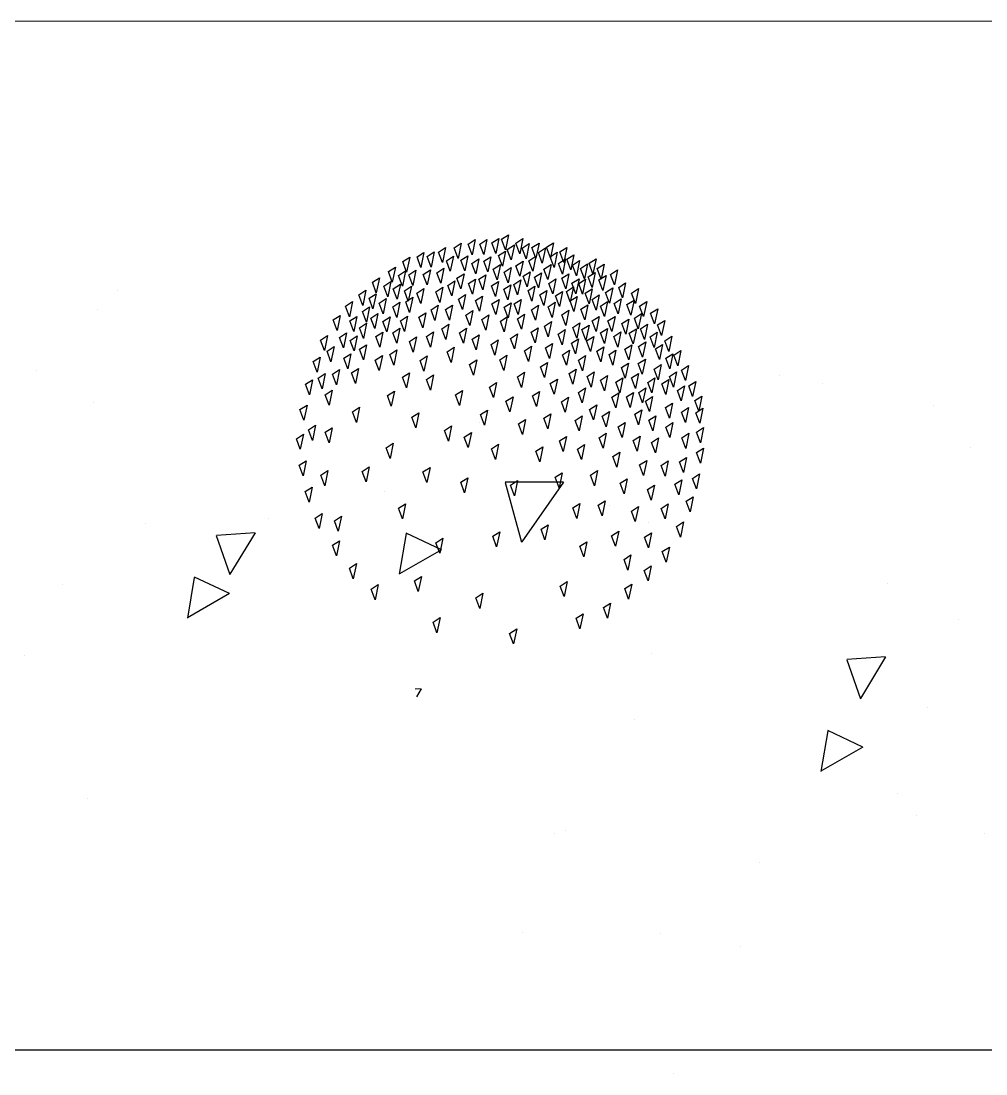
# Model space of a CAD drawing. Header units: inches. Extents: x -7543 to -822, y 102837 to 190349.
# Drawn here: x -837.12799 to -837.1168, y 102837.21359 to 102837.2258 of the extents above; entities that cross this region are included whole.
import ezdxf

# ---------------------------------------------------------------- set-up
doc = ezdxf.new("R2010")
doc.units = ezdxf.units.IN
doc.header["$MEASUREMENT"] = 0
doc.layers.add('ARSA', color=7, linetype='Continuous', lineweight=30)
doc.layers.add('BİTKİ', color=96, linetype='Continuous', lineweight=25)
doc.layers.add('BALKON', color=7, linetype='Continuous', lineweight=20, true_color=0xffaaa9)

msp = doc.modelspace()

# ---------------------------------------------------------------- linework, layer by layer
at = {"layer": 'ARSA', "color": 40}
msp.add_line((-837.099457, 102837.213869), (-837.187242, 102837.213869), dxfattribs=at)
at = {"layer": 'BALKON'}
msp.add_line((-837.098457, 102837.225804), (-837.129832, 102837.225804), dxfattribs=at)
at = {"layer": 'BİTKİ'}
for p, q in [((-837.122968, 102837.223174), (-837.122886, 102837.223227)), ((-837.122886, 102837.223227), (-837.122922, 102837.223052)), ((-837.122805, 102837.223217), (-837.122724, 102837.223269)), ((-837.122724, 102837.223269), (-837.122759, 102837.223094)), ((-837.122671, 102837.223218), (-837.122589, 102837.22327)), ((-837.122589, 102837.22327), (-837.122625, 102837.223095)), ((-837.122533, 102837.22323), (-837.122451, 102837.223282)), ((-837.122487, 102837.223107), (-837.122533, 102837.22323)), ((-837.122451, 102837.223282), (-837.122487, 102837.223107)), ((-837.122374, 102837.223151), (-837.12242, 102837.223274)), ((-837.122338, 102837.223326), (-837.122374, 102837.223151)), ((-837.122253, 102837.223228), (-837.122172, 102837.223281)), ((-837.122208, 102837.223105), (-837.122253, 102837.223228)), ((-837.122172, 102837.223281), (-837.122208, 102837.223105)), ((-837.122179, 102837.223171), (-837.122098, 102837.223223)), ((-837.122098, 102837.223223), (-837.122134, 102837.223048)), ((-837.122066, 102837.223177), (-837.121984, 102837.223229)), ((-837.121984, 102837.223229), (-837.12202, 102837.223054)), ((-837.121897, 102837.22318), (-837.121815, 102837.223233)), ((-837.121815, 102837.223233), (-837.121851, 102837.223058)), ((-837.1234, 102837.223068), (-837.123319, 102837.223121)), ((-837.123319, 102837.223121), (-837.123354, 102837.222946)), ((-837.123281, 102837.223073), (-837.1232, 102837.223126)), ((-837.1232, 102837.223126), (-837.123236, 102837.222951)), ((-837.12315, 102837.223124), (-837.123068, 102837.223177)), ((-837.123104, 102837.223002), (-837.12315, 102837.223124)), ((-837.123068, 102837.223177), (-837.123104, 102837.223002)), ((-837.122922, 102837.223052), (-837.122968, 102837.223174)), ((-837.122759, 102837.223094), (-837.122805, 102837.223217)), ((-837.122625, 102837.223095), (-837.122671, 102837.223218)), ((-837.122455, 102837.223084), (-837.122373, 102837.223136)), ((-837.122373, 102837.223136), (-837.122409, 102837.222961)), ((-837.122352, 102837.223155), (-837.12227, 102837.223208)), ((-837.122306, 102837.223033), (-837.122352, 102837.223155)), ((-837.12227, 102837.223208), (-837.122306, 102837.223033)), ((-837.122134, 102837.223048), (-837.122179, 102837.223171)), ((-837.12202, 102837.223054), (-837.122066, 102837.223177)), ((-837.121992, 102837.223119), (-837.12191, 102837.223172)), ((-837.121946, 102837.222997), (-837.121992, 102837.223119)), ((-837.12191, 102837.223172), (-837.121946, 102837.222997)), ((-837.121851, 102837.223058), (-837.121897, 102837.22318)), ((-837.121854, 102837.223069), (-837.121773, 102837.223122)), ((-837.121773, 102837.223122), (-837.121808, 102837.222947)), ((-837.121743, 102837.223126), (-837.121662, 102837.223179)), ((-837.121698, 102837.223004), (-837.121743, 102837.223126)), ((-837.121662, 102837.223179), (-837.121698, 102837.223004)), ((-837.123566, 102837.223014), (-837.123485, 102837.223067)), ((-837.123521, 102837.222891), (-837.123566, 102837.223014)), ((-837.123485, 102837.223067), (-837.123521, 102837.222891)), ((-837.123354, 102837.222946), (-837.1234, 102837.223068)), ((-837.123236, 102837.222951), (-837.123281, 102837.223073)), ((-837.123059, 102837.223025), (-837.122978, 102837.223077)), ((-837.123014, 102837.222902), (-837.123059, 102837.223025)), ((-837.122978, 102837.223077), (-837.123014, 102837.222902)), ((-837.12289, 102837.223029), (-837.122809, 102837.223081)), ((-837.122844, 102837.222906), (-837.12289, 102837.223029)), ((-837.122809, 102837.223081), (-837.122844, 102837.222906)), ((-837.122765, 102837.222994), (-837.122684, 102837.223047)), ((-837.122719, 102837.222872), (-837.122765, 102837.222994)), ((-837.122684, 102837.223047), (-837.122719, 102837.222872)), ((-837.122624, 102837.223018), (-837.122543, 102837.223071)), ((-837.122579, 102837.222896), (-837.122624, 102837.223018)), ((-837.122543, 102837.223071), (-837.122579, 102837.222896)), ((-837.122515, 102837.222926), (-837.122433, 102837.222979)), ((-837.122433, 102837.222979), (-837.122469, 102837.222803)), ((-837.122409, 102837.222961), (-837.122455, 102837.223084)), ((-837.122252, 102837.222966), (-837.12217, 102837.223019)), ((-837.12217, 102837.223019), (-837.122206, 102837.222844)), ((-837.122102, 102837.223025), (-837.12202, 102837.223077)), ((-837.122056, 102837.222902), (-837.122102, 102837.223025)), ((-837.12202, 102837.223077), (-837.122056, 102837.222902)), ((-837.121808, 102837.222947), (-837.121854, 102837.223069)), ((-837.121757, 102837.222993), (-837.121676, 102837.223045)), ((-837.121712, 102837.22287), (-837.121757, 102837.222993)), ((-837.121676, 102837.223045), (-837.121712, 102837.22287)), ((-837.12166, 102837.223041), (-837.121579, 102837.223094)), ((-837.121615, 102837.222919), (-837.12166, 102837.223041)), ((-837.121579, 102837.223094), (-837.121615, 102837.222919)), ((-837.121595, 102837.222973), (-837.121513, 102837.223026)), ((-837.121513, 102837.223026), (-837.121549, 102837.222851)), ((-837.121423, 102837.222989), (-837.121458, 102837.222814)), ((-837.121404, 102837.222996), (-837.121322, 102837.223048)), ((-837.121358, 102837.222873), (-837.121404, 102837.222996)), ((-837.121322, 102837.223048), (-837.121358, 102837.222873)), ((-837.121309, 102837.222933), (-837.121227, 102837.222985)), ((-837.121227, 102837.222985), (-837.121263, 102837.22281)), ((-837.123732, 102837.222898), (-837.123651, 102837.22295)), ((-837.123687, 102837.222775), (-837.123732, 102837.222898)), ((-837.123651, 102837.22295), (-837.123687, 102837.222775)), ((-837.123616, 102837.222853), (-837.123534, 102837.222906)), ((-837.123534, 102837.222906), (-837.12357, 102837.222731)), ((-837.123496, 102837.222862), (-837.123414, 102837.222914)), ((-837.12345, 102837.222739), (-837.123496, 102837.222862)), ((-837.123414, 102837.222914), (-837.12345, 102837.222739)), ((-837.123327, 102837.222866), (-837.123245, 102837.222918)), ((-837.123281, 102837.222743), (-837.123327, 102837.222866)), ((-837.123245, 102837.222918), (-837.123281, 102837.222743)), ((-837.12317, 102837.222885), (-837.123089, 102837.222938)), ((-837.123125, 102837.222763), (-837.12317, 102837.222885)), ((-837.123089, 102837.222938), (-837.123125, 102837.222763)), ((-837.122936, 102837.222821), (-837.122854, 102837.222873)), ((-837.122681, 102837.22281), (-837.1226, 102837.222862)), ((-837.122469, 102837.222803), (-837.122515, 102837.222926)), ((-837.12172, 102837.222821), (-837.121639, 102837.222873)), ((-837.121639, 102837.222873), (-837.121675, 102837.222698)), ((-837.121549, 102837.222851), (-837.121595, 102837.222973)), ((-837.121458, 102837.222814), (-837.121504, 102837.222936)), ((-837.121414, 102837.222837), (-837.121332, 102837.222889)), ((-837.121332, 102837.222889), (-837.121368, 102837.222714)), ((-837.121263, 102837.22281), (-837.121309, 102837.222933)), ((-837.121154, 102837.222865), (-837.121072, 102837.222918)), ((-837.121108, 102837.222743), (-837.121154, 102837.222865)), ((-837.121072, 102837.222918), (-837.121108, 102837.222743)), ((-837.123918, 102837.222774), (-837.123836, 102837.222826)), ((-837.123872, 102837.222651), (-837.123918, 102837.222774)), ((-837.123836, 102837.222826), (-837.123872, 102837.222651)), ((-837.123784, 102837.222729), (-837.123703, 102837.222782)), ((-837.123703, 102837.222782), (-837.123738, 102837.222607)), ((-837.123675, 102837.222699), (-837.123593, 102837.222752)), ((-837.123593, 102837.222752), (-837.123629, 102837.222577)), ((-837.12357, 102837.222731), (-837.123616, 102837.222853)), ((-837.123042, 102837.222738), (-837.122961, 102837.222791)), ((-837.122801, 102837.222759), (-837.12272, 102837.222812)), ((-837.122534, 102837.222732), (-837.122453, 102837.222785)), ((-837.122394, 102837.222694), (-837.122312, 102837.222746)), ((-837.121991, 102837.22271), (-837.122036, 102837.222833)), ((-837.12152, 102837.222816), (-837.121556, 102837.222641)), ((-837.121524, 102837.222759), (-837.121443, 102837.222812)), ((-837.121479, 102837.222637), (-837.121524, 102837.222759)), ((-837.121443, 102837.222812), (-837.121479, 102837.222637)), ((-837.121368, 102837.222714), (-837.121414, 102837.222837)), ((-837.121289, 102837.222803), (-837.121207, 102837.222855)), ((-837.121243, 102837.22268), (-837.121289, 102837.222803)), ((-837.121207, 102837.222855), (-837.121243, 102837.22268)), ((-837.12106, 102837.222715), (-837.120979, 102837.222768)), ((-837.120979, 102837.222768), (-837.121015, 102837.222593)), ((-837.126878, 102837.222676), (-837.126878, 102837.222676)), ((-837.124074, 102837.22263), (-837.123993, 102837.222682)), ((-837.124029, 102837.222507), (-837.124074, 102837.22263)), ((-837.123993, 102837.222682), (-837.124029, 102837.222507)), ((-837.123957, 102837.22259), (-837.123875, 102837.222642)), ((-837.123875, 102837.222642), (-837.123911, 102837.222467)), ((-837.123738, 102837.222607), (-837.123784, 102837.222729)), ((-837.123546, 102837.222677), (-837.123465, 102837.222729)), ((-837.123465, 102837.222729), (-837.123501, 102837.222554)), ((-837.123403, 102837.22265), (-837.123321, 102837.222702)), ((-837.123321, 102837.222702), (-837.123357, 102837.222527)), ((-837.12318, 102837.222664), (-837.123099, 102837.222716)), ((-837.123135, 102837.222541), (-837.12318, 102837.222664)), ((-837.122639, 102837.222615), (-837.122675, 102837.22244)), ((-837.122489, 102837.22261), (-837.122534, 102837.222732)), ((-837.121929, 102837.222506), (-837.121975, 102837.222629)), ((-837.121585, 102837.222722), (-837.121621, 102837.222547)), ((-837.121449, 102837.222647), (-837.121367, 102837.2227)), ((-837.121403, 102837.222524), (-837.121449, 102837.222647)), ((-837.121367, 102837.2227), (-837.121403, 102837.222524)), ((-837.121368, 102837.222575), (-837.121286, 102837.222628)), ((-837.121286, 102837.222628), (-837.121322, 102837.222453)), ((-837.121211, 102837.222657), (-837.121129, 102837.222709)), ((-837.121165, 102837.222534), (-837.121211, 102837.222657)), ((-837.121129, 102837.222709), (-837.121165, 102837.222534)), ((-837.121015, 102837.222593), (-837.12106, 102837.222715)), ((-837.12091, 102837.222649), (-837.120829, 102837.222702)), ((-837.120865, 102837.222527), (-837.12091, 102837.222649)), ((-837.120829, 102837.222702), (-837.120865, 102837.222527)), ((-837.124228, 102837.222498), (-837.124147, 102837.22255)), ((-837.124183, 102837.222375), (-837.124228, 102837.222498)), ((-837.124147, 102837.22255), (-837.124183, 102837.222375)), ((-837.123911, 102837.222467), (-837.123957, 102837.22259)), ((-837.123838, 102837.222532), (-837.123756, 102837.222585)), ((-837.123792, 102837.22241), (-837.123838, 102837.222532)), ((-837.123756, 102837.222585), (-837.123792, 102837.22241)), ((-837.122191, 102837.222576), (-837.122226, 102837.222401)), ((-837.121499, 102837.222462), (-837.121418, 102837.222514)), ((-837.121418, 102837.222514), (-837.121454, 102837.222339)), ((-837.121322, 102837.222453), (-837.121368, 102837.222575)), ((-837.121271, 102837.222499), (-837.121189, 102837.222551)), ((-837.121225, 102837.222376), (-837.121271, 102837.222499)), ((-837.121189, 102837.222551), (-837.121225, 102837.222376)), ((-837.121111, 102837.22253), (-837.12103, 102837.222582)), ((-837.121065, 102837.222407), (-837.121111, 102837.22253)), ((-837.12103, 102837.222582), (-837.121065, 102837.222407)), ((-837.120964, 102837.222515), (-837.120882, 102837.222567)), ((-837.120918, 102837.222392), (-837.120964, 102837.222515)), ((-837.120882, 102837.222567), (-837.120918, 102837.222392)), ((-837.120817, 102837.222499), (-837.120735, 102837.222552)), ((-837.120771, 102837.222377), (-837.120817, 102837.222499)), ((-837.120735, 102837.222552), (-837.120771, 102837.222377)), ((-837.127107, 102837.222463), (-837.127107, 102837.222463)), ((-837.124373, 102837.222338), (-837.124291, 102837.22239)), ((-837.124291, 102837.22239), (-837.124327, 102837.222215)), ((-837.12418, 102837.222327), (-837.124098, 102837.222379)), ((-837.124098, 102837.222379), (-837.124134, 102837.222204)), ((-837.124032, 102837.222436), (-837.123951, 102837.222488)), ((-837.123987, 102837.222313), (-837.124032, 102837.222436)), ((-837.123951, 102837.222488), (-837.123987, 102837.222313)), ((-837.123936, 102837.22236), (-837.123854, 102837.222412)), ((-837.123854, 102837.222412), (-837.12389, 102837.222237)), ((-837.123795, 102837.222321), (-837.123713, 102837.222374)), ((-837.123713, 102837.222374), (-837.123749, 102837.222199)), ((-837.123591, 102837.222328), (-837.12351, 102837.22238)), ((-837.123192, 102837.222333), (-837.123237, 102837.222455)), ((-837.122788, 102837.222272), (-837.122834, 102837.222395)), ((-837.122752, 102837.222447), (-837.122788, 102837.222272)), ((-837.122565, 102837.222396), (-837.1226, 102837.222221)), ((-837.122352, 102837.222375), (-837.122388, 102837.2222)), ((-837.122154, 102837.222404), (-837.122189, 102837.222229)), ((-837.121719, 102837.222397), (-837.121637, 102837.22245)), ((-837.121673, 102837.222275), (-837.121719, 102837.222397)), ((-837.121637, 102837.22245), (-837.121673, 102837.222275)), ((-837.121454, 102837.222339), (-837.121499, 102837.222462)), ((-837.121368, 102837.222326), (-837.121287, 102837.222379)), ((-837.121287, 102837.222379), (-837.121323, 102837.222204)), ((-837.121184, 102837.222326), (-837.121102, 102837.222378)), ((-837.121102, 102837.222378), (-837.121138, 102837.222203)), ((-837.120878, 102837.222358), (-837.120796, 102837.222411)), ((-837.120796, 102837.222411), (-837.120832, 102837.222236)), ((-837.120689, 102837.222415), (-837.120607, 102837.222467)), ((-837.120643, 102837.222292), (-837.120689, 102837.222415)), ((-837.120607, 102837.222467), (-837.120643, 102837.222292)), ((-837.124327, 102837.222215), (-837.124373, 102837.222338)), ((-837.124134, 102837.222204), (-837.12418, 102837.222327)), ((-837.124067, 102837.222246), (-837.123986, 102837.222299)), ((-837.124022, 102837.222124), (-837.124067, 102837.222246)), ((-837.123986, 102837.222299), (-837.124022, 102837.222124)), ((-837.12389, 102837.222237), (-837.123936, 102837.22236)), ((-837.123749, 102837.222199), (-837.123795, 102837.222321)), ((-837.123113, 102837.222234), (-837.123031, 102837.222287)), ((-837.123031, 102837.222287), (-837.123067, 102837.222112)), ((-837.1226, 102837.222221), (-837.122646, 102837.222343)), ((-837.122388, 102837.2222), (-837.122433, 102837.222323)), ((-837.122189, 102837.222229), (-837.122235, 102837.222352)), ((-837.122076, 102837.222196), (-837.121995, 102837.222248)), ((-837.121995, 102837.222248), (-837.12203, 102837.222073)), ((-837.121922, 102837.222266), (-837.121841, 102837.222318)), ((-837.121877, 102837.222143), (-837.121922, 102837.222266)), ((-837.121841, 102837.222318), (-837.121877, 102837.222143)), ((-837.121591, 102837.22225), (-837.121509, 102837.222303)), ((-837.121545, 102837.222127), (-837.121591, 102837.22225)), ((-837.121509, 102837.222303), (-837.121545, 102837.222127)), ((-837.121486, 102837.222226), (-837.121404, 102837.222278)), ((-837.121404, 102837.222278), (-837.12144, 102837.222103)), ((-837.121323, 102837.222204), (-837.121368, 102837.222326)), ((-837.121138, 102837.222203), (-837.121184, 102837.222326)), ((-837.121024, 102837.222295), (-837.120943, 102837.222347)), ((-837.120978, 102837.222172), (-837.121024, 102837.222295)), ((-837.120943, 102837.222347), (-837.120978, 102837.222172)), ((-837.120832, 102837.222236), (-837.120878, 102837.222358)), ((-837.120805, 102837.222235), (-837.120724, 102837.222287)), ((-837.120724, 102837.222287), (-837.12076, 102837.222112)), ((-837.120608, 102837.22228), (-837.120526, 102837.222333)), ((-837.120562, 102837.222158), (-837.120608, 102837.22228)), ((-837.120526, 102837.222333), (-837.120562, 102837.222158)), ((-837.124521, 102837.222104), (-837.124439, 102837.222157)), ((-837.124439, 102837.222157), (-837.124475, 102837.221982)), ((-837.124299, 102837.222135), (-837.124218, 102837.222188)), ((-837.124254, 102837.222013), (-837.124299, 102837.222135)), ((-837.124218, 102837.222188), (-837.124254, 102837.222013)), ((-837.124174, 102837.222101), (-837.124093, 102837.222153)), ((-837.124093, 102837.222153), (-837.124128, 102837.221978)), ((-837.122906, 102837.22219), (-837.122825, 102837.222243)), ((-837.122861, 102837.222068), (-837.122906, 102837.22219)), ((-837.122825, 102837.222243), (-837.122861, 102837.222068)), ((-837.12276, 102837.222113), (-837.122678, 102837.222165)), ((-837.122678, 102837.222165), (-837.122714, 102837.22199)), ((-837.122314, 102837.222124), (-837.122233, 102837.222176)), ((-837.122268, 102837.222001), (-837.122314, 102837.222124)), ((-837.122233, 102837.222176), (-837.122268, 102837.222001)), ((-837.12203, 102837.222073), (-837.122076, 102837.222196)), ((-837.121763, 102837.222173), (-837.121682, 102837.222225)), ((-837.121717, 102837.22205), (-837.121763, 102837.222173)), ((-837.121682, 102837.222225), (-837.121717, 102837.22205)), ((-837.12144, 102837.222103), (-837.121486, 102837.222226)), ((-837.121432, 102837.222095), (-837.12135, 102837.222147)), ((-837.12135, 102837.222147), (-837.121386, 102837.221972)), ((-837.121272, 102837.222188), (-837.12119, 102837.22224)), ((-837.121226, 102837.222065), (-837.121272, 102837.222188)), ((-837.12119, 102837.22224), (-837.121226, 102837.222065)), ((-837.121115, 102837.222145), (-837.121034, 102837.222198)), ((-837.12107, 102837.222022), (-837.121115, 102837.222145)), ((-837.121034, 102837.222198), (-837.12107, 102837.222022)), ((-837.120937, 102837.222184), (-837.120855, 102837.222236)), ((-837.120891, 102837.222061), (-837.120937, 102837.222184)), ((-837.120855, 102837.222236), (-837.120891, 102837.222061)), ((-837.12076, 102837.222112), (-837.120805, 102837.222235)), ((-837.120696, 102837.222143), (-837.120615, 102837.222195)), ((-837.12065, 102837.22202), (-837.120696, 102837.222143)), ((-837.120615, 102837.222195), (-837.12065, 102837.22202)), ((-837.120524, 102837.222096), (-837.120443, 102837.222148)), ((-837.120443, 102837.222148), (-837.120478, 102837.221973)), ((-837.124475, 102837.221982), (-837.124521, 102837.222104)), ((-837.124444, 102837.221975), (-837.124362, 102837.222028)), ((-837.124362, 102837.222028), (-837.124398, 102837.221853)), ((-837.124128, 102837.221978), (-837.124174, 102837.222101)), ((-837.123051, 102837.221968), (-837.12297, 102837.222021)), ((-837.12297, 102837.222021), (-837.123005, 102837.221846)), ((-837.122714, 102837.22199), (-837.12276, 102837.222113)), ((-837.122541, 102837.222053), (-837.122459, 102837.222106)), ((-837.122495, 102837.221931), (-837.122541, 102837.222053)), ((-837.122459, 102837.222106), (-837.122495, 102837.221931)), ((-837.122152, 102837.22198), (-837.12207, 102837.222033)), ((-837.12207, 102837.222033), (-837.122106, 102837.221857)), ((-837.121908, 102837.222013), (-837.121826, 102837.222065)), ((-837.121862, 102837.22189), (-837.121908, 102837.222013)), ((-837.121826, 102837.222065), (-837.121862, 102837.22189)), ((-837.121607, 102837.222068), (-837.121525, 102837.22212)), ((-837.121561, 102837.221945), (-837.121607, 102837.222068)), ((-837.121525, 102837.22212), (-837.121561, 102837.221945)), ((-837.121386, 102837.221972), (-837.121432, 102837.222095)), ((-837.120988, 102837.221998), (-837.120906, 102837.222051)), ((-837.120906, 102837.222051), (-837.120942, 102837.221875)), ((-837.120828, 102837.222029), (-837.120746, 102837.222082)), ((-837.120782, 102837.221907), (-837.120828, 102837.222029)), ((-837.120746, 102837.222082), (-837.120782, 102837.221907)), ((-837.120634, 102837.222001), (-837.120552, 102837.222054)), ((-837.120588, 102837.221878), (-837.120634, 102837.222001)), ((-837.120552, 102837.222054), (-837.120588, 102837.221878)), ((-837.120478, 102837.221973), (-837.120524, 102837.222096)), ((-837.124606, 102837.221854), (-837.124524, 102837.221906)), ((-837.124524, 102837.221906), (-837.12456, 102837.221731)), ((-837.124398, 102837.221853), (-837.124444, 102837.221975)), ((-837.124248, 102837.221893), (-837.124166, 102837.221945)), ((-837.124202, 102837.22177), (-837.124248, 102837.221893)), ((-837.124166, 102837.221945), (-837.124202, 102837.22177)), ((-837.123364, 102837.221867), (-837.123283, 102837.22192)), ((-837.123005, 102837.221846), (-837.123051, 102837.221968)), ((-837.122438, 102837.221876), (-837.122356, 102837.221928)), ((-837.122356, 102837.221928), (-837.122392, 102837.221753)), ((-837.122106, 102837.221857), (-837.122152, 102837.22198)), ((-837.121711, 102837.221934), (-837.121629, 102837.221987)), ((-837.121665, 102837.221812), (-837.121711, 102837.221934)), ((-837.121629, 102837.221987), (-837.121665, 102837.221812)), ((-837.121526, 102837.221871), (-837.121445, 102837.221924)), ((-837.121445, 102837.221924), (-837.121481, 102837.221749)), ((-837.120942, 102837.221875), (-837.120988, 102837.221998)), ((-837.120832, 102837.221831), (-837.12075, 102837.221883)), ((-837.12075, 102837.221883), (-837.120786, 102837.221708)), ((-837.120512, 102837.221893), (-837.120431, 102837.221946)), ((-837.120467, 102837.22177), (-837.120512, 102837.221893)), ((-837.120431, 102837.221946), (-837.120467, 102837.22177)), ((-837.120418, 102837.22193), (-837.120337, 102837.221982)), ((-837.120373, 102837.221807), (-837.120418, 102837.22193)), ((-837.120337, 102837.221982), (-837.120373, 102837.221807)), ((-837.12456, 102837.221731), (-837.124606, 102837.221854)), ((-837.124382, 102837.22171), (-837.1243, 102837.221762)), ((-837.1243, 102837.221762), (-837.124336, 102837.221587)), ((-837.12416, 102837.221724), (-837.124078, 102837.221776)), ((-837.124078, 102837.221776), (-837.124114, 102837.221601)), ((-837.122789, 102837.221822), (-837.122707, 102837.221874)), ((-837.122743, 102837.221699), (-837.122789, 102837.221822)), ((-837.122707, 102837.221874), (-837.122743, 102837.221699)), ((-837.122392, 102837.221753), (-837.122438, 102837.221876)), ((-837.121968, 102837.221793), (-837.121886, 102837.221845)), ((-837.121922, 102837.22167), (-837.121968, 102837.221793)), ((-837.121886, 102837.221845), (-837.121922, 102837.22167)), ((-837.121636, 102837.221715), (-837.121555, 102837.221767)), ((-837.121555, 102837.221767), (-837.121591, 102837.221592)), ((-837.121481, 102837.221749), (-837.121526, 102837.221871)), ((-837.121029, 102837.221785), (-837.120947, 102837.221838)), ((-837.120983, 102837.221663), (-837.121029, 102837.221785)), ((-837.120947, 102837.221838), (-837.120983, 102837.221663)), ((-837.120786, 102837.221708), (-837.120832, 102837.221831)), ((-837.120647, 102837.221768), (-837.120566, 102837.221821)), ((-837.120601, 102837.221645), (-837.120647, 102837.221768)), ((-837.120566, 102837.221821), (-837.120601, 102837.221645)), ((-837.120331, 102837.221756), (-837.12025, 102837.221809)), ((-837.12025, 102837.221809), (-837.120285, 102837.221634)), ((-837.127814, 102837.221747), (-837.127814, 102837.221747)), ((-837.124546, 102837.221663), (-837.124464, 102837.221715)), ((-837.124464, 102837.221715), (-837.1245, 102837.22154)), ((-837.124336, 102837.221587), (-837.124382, 102837.22171)), ((-837.124114, 102837.221601), (-837.12416, 102837.221724)), ((-837.123568, 102837.221674), (-837.123487, 102837.221726)), ((-837.123487, 102837.221726), (-837.123523, 102837.221551)), ((-837.122234, 102837.221679), (-837.122153, 102837.221731)), ((-837.122188, 102837.221556), (-837.122234, 102837.221679)), ((-837.122153, 102837.221731), (-837.122188, 102837.221556)), ((-837.121853, 102837.221599), (-837.121771, 102837.221652)), ((-837.121771, 102837.221652), (-837.121807, 102837.221477)), ((-837.121591, 102837.221592), (-837.121636, 102837.221715)), ((-837.121427, 102837.221682), (-837.121345, 102837.221735)), ((-837.121381, 102837.22156), (-837.121427, 102837.221682)), ((-837.121092, 102837.221616), (-837.121011, 102837.221668)), ((-837.121011, 102837.221668), (-837.121046, 102837.221493)), ((-837.12091, 102837.221666), (-837.120829, 102837.221718)), ((-837.120865, 102837.221543), (-837.12091, 102837.221666)), ((-837.120829, 102837.221718), (-837.120865, 102837.221543)), ((-837.120723, 102837.221614), (-837.120641, 102837.221667)), ((-837.120641, 102837.221667), (-837.120677, 102837.221492)), ((-837.12056, 102837.221595), (-837.120479, 102837.221647)), ((-837.120479, 102837.221647), (-837.120514, 102837.221472)), ((-837.120469, 102837.221682), (-837.120388, 102837.221735)), ((-837.120423, 102837.221559), (-837.120469, 102837.221682)), ((-837.120388, 102837.221735), (-837.120423, 102837.221559)), ((-837.120285, 102837.221634), (-837.120331, 102837.221756)), ((-837.119193, 102837.221697), (-837.119193, 102837.221697)), ((-837.124649, 102837.221469), (-837.124694, 102837.221592)), ((-837.122953, 102837.221468), (-837.122871, 102837.221521)), ((-837.122871, 102837.221521), (-837.122907, 102837.221346)), ((-837.122558, 102837.22156), (-837.122476, 102837.221612)), ((-837.122512, 102837.221437), (-837.122558, 102837.22156)), ((-837.122476, 102837.221612), (-837.122512, 102837.221437)), ((-837.121807, 102837.221477), (-837.121853, 102837.221599)), ((-837.121527, 102837.221498), (-837.121446, 102837.221551)), ((-837.121446, 102837.221551), (-837.121482, 102837.221375)), ((-837.120827, 102837.221498), (-837.120746, 102837.22155)), ((-837.120746, 102837.22155), (-837.120782, 102837.221375)), ((-837.120677, 102837.221492), (-837.120723, 102837.221614)), ((-837.120514, 102837.221472), (-837.12056, 102837.221595)), ((-837.120379, 102837.22152), (-837.120297, 102837.221573)), ((-837.120333, 102837.221398), (-837.120379, 102837.22152)), ((-837.120297, 102837.221573), (-837.120333, 102837.221398)), ((-837.120247, 102837.221572), (-837.120166, 102837.221624)), ((-837.120202, 102837.221449), (-837.120247, 102837.221572)), ((-837.120166, 102837.221624), (-837.120202, 102837.221449)), ((-837.118698, 102837.221605), (-837.118698, 102837.221605)), ((-837.122907, 102837.221346), (-837.122953, 102837.221468)), ((-837.122368, 102837.221396), (-837.122286, 102837.221448)), ((-837.122322, 102837.221273), (-837.122368, 102837.221396)), ((-837.122286, 102837.221448), (-837.122322, 102837.221273)), ((-837.12206, 102837.221457), (-837.121978, 102837.221509)), ((-837.122014, 102837.221334), (-837.12206, 102837.221457)), ((-837.121978, 102837.221509), (-837.122014, 102837.221334)), ((-837.121725, 102837.22139), (-837.121643, 102837.221443)), ((-837.121643, 102837.221443), (-837.121679, 102837.221268)), ((-837.121482, 102837.221375), (-837.121527, 102837.221498)), ((-837.120749, 102837.221397), (-837.120667, 102837.22145)), ((-837.120703, 102837.221275), (-837.120749, 102837.221397)), ((-837.120667, 102837.22145), (-837.120703, 102837.221275)), ((-837.120176, 102837.221403), (-837.120094, 102837.221455)), ((-837.12013, 102837.22128), (-837.120176, 102837.221403)), ((-837.120094, 102837.221455), (-837.12013, 102837.22128)), ((-837.127158, 102837.221384), (-837.127158, 102837.221384)), ((-837.124676, 102837.22135), (-837.124712, 102837.221175)), ((-837.122662, 102837.22124), (-837.122581, 102837.221292)), ((-837.122581, 102837.221292), (-837.122617, 102837.221117)), ((-837.121679, 102837.221268), (-837.121725, 102837.22139)), ((-837.120517, 102837.221322), (-837.120436, 102837.221374)), ((-837.120471, 102837.221199), (-837.120517, 102837.221322)), ((-837.120436, 102837.221374), (-837.120471, 102837.221199)), ((-837.12033, 102837.22127), (-837.120248, 102837.221323)), ((-837.120284, 102837.221148), (-837.12033, 102837.22127)), ((-837.120248, 102837.221323), (-837.120284, 102837.221148)), ((-837.120164, 102837.221262), (-837.120082, 102837.221315)), ((-837.120082, 102837.221315), (-837.120118, 102837.22114)), ((-837.117411, 102837.221346), (-837.117411, 102837.221346)), ((-837.122679, 102837.22115), (-837.122679, 102837.22115)), ((-837.122617, 102837.221117), (-837.122662, 102837.22124)), ((-837.122221, 102837.221132), (-837.12214, 102837.221184)), ((-837.12214, 102837.221184), (-837.122176, 102837.221009)), ((-837.121929, 102837.221197), (-837.121847, 102837.221249)), ((-837.121883, 102837.221074), (-837.121929, 102837.221197)), ((-837.121847, 102837.221249), (-837.121883, 102837.221074)), ((-837.121566, 102837.221172), (-837.121485, 102837.221225)), ((-837.12152, 102837.22105), (-837.121566, 102837.221172)), ((-837.121485, 102837.221225), (-837.12152, 102837.22105)), ((-837.120709, 102837.221175), (-837.120627, 102837.221227)), ((-837.120663, 102837.221052), (-837.120709, 102837.221175)), ((-837.120627, 102837.221227), (-837.120663, 102837.221052)), ((-837.120512, 102837.221096), (-837.12043, 102837.221148)), ((-837.12043, 102837.221148), (-837.120466, 102837.220973)), ((-837.120118, 102837.22114), (-837.120164, 102837.221262)), ((-837.123082, 102837.221055), (-837.123001, 102837.221108)), ((-837.123036, 102837.220933), (-837.123082, 102837.221055)), ((-837.123001, 102837.221108), (-837.123036, 102837.220933)), ((-837.122851, 102837.22098), (-837.122769, 102837.221032)), ((-837.122769, 102837.221032), (-837.122805, 102837.220857)), ((-837.122176, 102837.221009), (-837.122221, 102837.221132)), ((-837.120466, 102837.220973), (-837.120512, 102837.221096)), ((-837.120158, 102837.221037), (-837.120077, 102837.221089)), ((-837.120112, 102837.220914), (-837.120158, 102837.221037)), ((-837.120077, 102837.221089), (-837.120112, 102837.220914)), ((-837.1248, 102837.22096), (-837.124718, 102837.221013)), ((-837.124718, 102837.221013), (-837.124754, 102837.220838)), ((-837.121748, 102837.220936), (-837.121667, 102837.220988)), ((-837.120678, 102837.220917), (-837.120597, 102837.22097)), ((-837.120632, 102837.220795), (-837.120678, 102837.220917)), ((-837.120597, 102837.22097), (-837.120632, 102837.220795)), ((-837.120327, 102837.220971), (-837.120246, 102837.221023)), ((-837.120282, 102837.220848), (-837.120327, 102837.220971)), ((-837.120246, 102837.221023), (-837.120282, 102837.220848)), ((-837.122489, 102837.220721), (-837.122535, 102837.220844)), ((-837.122454, 102837.220896), (-837.122489, 102837.220721)), ((-837.121126, 102837.220753), (-837.121045, 102837.220806)), ((-837.120156, 102837.2208), (-837.120074, 102837.220852)), ((-837.12011, 102837.220677), (-837.120156, 102837.2208)), ((-837.120074, 102837.220852), (-837.12011, 102837.220677)), ((-837.116979, 102837.220855), (-837.116979, 102837.220855)), ((-837.120817, 102837.220656), (-837.120735, 102837.220709)), ((-837.120735, 102837.220709), (-837.120771, 102837.220534)), ((-837.120566, 102837.22065), (-837.120485, 102837.220703)), ((-837.120485, 102837.220703), (-837.120521, 102837.220528)), ((-837.120353, 102837.220692), (-837.120272, 102837.220744)), ((-837.120308, 102837.220569), (-837.120353, 102837.220692)), ((-837.120272, 102837.220744), (-837.120308, 102837.220569)), ((-837.123331, 102837.220576), (-837.123249, 102837.220628)), ((-837.123285, 102837.220453), (-837.123331, 102837.220576)), ((-837.123249, 102837.220628), (-837.123285, 102837.220453)), ((-837.120771, 102837.220534), (-837.120817, 102837.220656)), ((-837.120521, 102837.220528), (-837.120566, 102837.22065)), ((-837.120204, 102837.220501), (-837.120122, 102837.220554)), ((-837.120122, 102837.220554), (-837.120158, 102837.220379)), ((-837.122893, 102837.220456), (-837.122812, 102837.220508)), ((-837.122847, 102837.220333), (-837.122893, 102837.220456)), ((-837.122812, 102837.220508), (-837.122847, 102837.220333)), ((-837.122378, 102837.220453), (-837.122186, 102837.219762)), ((-837.121702, 102837.220456), (-837.122377, 102837.220455)), ((-837.121702, 102837.220456), (-837.122185, 102837.219764)), ((-837.120727, 102837.22037), (-837.120645, 102837.220423)), ((-837.120645, 102837.220423), (-837.120681, 102837.220248)), ((-837.120407, 102837.220432), (-837.120326, 102837.220485)), ((-837.120362, 102837.22031), (-837.120407, 102837.220432)), ((-837.120326, 102837.220485), (-837.120362, 102837.22031)), ((-837.120158, 102837.220379), (-837.120204, 102837.220501)), ((-837.124698, 102837.220347), (-837.124617, 102837.2204)), ((-837.124653, 102837.220225), (-837.124698, 102837.220347)), ((-837.124617, 102837.2204), (-837.124653, 102837.220225)), ((-837.123775, 102837.220346), (-837.123775, 102837.220346)), ((-837.120961, 102837.220401), (-837.120961, 102837.220401)), ((-837.121172, 102837.220186), (-837.121172, 102837.220186)), ((-837.120277, 102837.220235), (-837.120195, 102837.220287)), ((-837.120231, 102837.220112), (-837.120277, 102837.220235)), ((-837.120195, 102837.220287), (-837.120231, 102837.220112)), ((-837.12458, 102837.220041), (-837.124499, 102837.220094)), ((-837.124499, 102837.220094), (-837.124535, 102837.219919)), ((-837.124359, 102837.22001), (-837.124278, 102837.220062)), ((-837.124278, 102837.220062), (-837.124314, 102837.219887)), ((-837.126552, 102837.219983), (-837.126552, 102837.219983)), ((-837.125127, 102837.220037), (-837.125127, 102837.220037)), ((-837.124535, 102837.219919), (-837.12458, 102837.220041)), ((-837.124314, 102837.219887), (-837.124359, 102837.22001)), ((-837.120713, 102837.219992), (-837.120713, 102837.219992)), ((-837.12039, 102837.219942), (-837.120309, 102837.219995)), ((-837.120344, 102837.219819), (-837.12039, 102837.219942)), ((-837.120309, 102837.219995), (-837.120344, 102837.219819)), ((-837.125729, 102837.219837), (-837.125571, 102837.219386)), ((-837.125279, 102837.219871), (-837.125728, 102837.21984)), ((-837.125279, 102837.219871), (-837.12557, 102837.219389)), ((-837.123526, 102837.219861), (-837.123606, 102837.219389)), ((-837.123117, 102837.219673), (-837.123525, 102837.219864)), ((-837.1231, 102837.219807), (-837.123136, 102837.219632)), ((-837.121096, 102837.219713), (-837.121142, 102837.219836)), ((-837.12106, 102837.219889), (-837.121096, 102837.219713)), ((-837.12076, 102837.219819), (-837.120678, 102837.219871)), ((-837.120678, 102837.219871), (-837.120714, 102837.219696)), ((-837.124381, 102837.219725), (-837.124299, 102837.219778)), ((-837.124335, 102837.219603), (-837.124381, 102837.219725)), ((-837.124299, 102837.219778), (-837.124335, 102837.219603)), ((-837.121511, 102837.219713), (-837.12143, 102837.219765)), ((-837.121466, 102837.21959), (-837.121511, 102837.219713)), ((-837.12143, 102837.219765), (-837.121466, 102837.21959)), ((-837.120554, 102837.219651), (-837.120472, 102837.219703)), ((-837.120472, 102837.219703), (-837.120508, 102837.219528)), ((-837.123117, 102837.219673), (-837.123605, 102837.219392)), ((-837.120998, 102837.21956), (-837.120917, 102837.219613)), ((-837.120953, 102837.219438), (-837.120998, 102837.21956)), ((-837.120917, 102837.219613), (-837.120953, 102837.219438)), ((-837.120508, 102837.219528), (-837.120554, 102837.219651)), ((-837.124139, 102837.219337), (-837.124185, 102837.21946)), ((-837.124103, 102837.219512), (-837.124139, 102837.219337)), ((-837.120764, 102837.219434), (-837.120683, 102837.219487)), ((-837.120683, 102837.219487), (-837.120718, 102837.219311)), ((-837.125984, 102837.219352), (-837.126064, 102837.218881)), ((-837.125575, 102837.219165), (-837.125983, 102837.219355)), ((-837.123431, 102837.219311), (-837.123349, 102837.219363)), ((-837.123349, 102837.219363), (-837.123385, 102837.219188)), ((-837.127516, 102837.219266), (-837.127516, 102837.219266)), ((-837.123932, 102837.219216), (-837.12385, 102837.219269)), ((-837.123886, 102837.219094), (-837.123932, 102837.219216)), ((-837.12385, 102837.219269), (-837.123886, 102837.219094)), ((-837.123385, 102837.219188), (-837.123431, 102837.219311)), ((-837.121692, 102837.219129), (-837.121738, 102837.219252)), ((-837.121657, 102837.219304), (-837.121692, 102837.219129)), ((-837.12099, 102837.219222), (-837.120909, 102837.219274)), ((-837.120944, 102837.219099), (-837.12099, 102837.219222)), ((-837.120909, 102837.219274), (-837.120944, 102837.219099)), ((-837.117935, 102837.219279), (-837.117935, 102837.219279)), ((-837.125575, 102837.219165), (-837.126063, 102837.218884)), ((-837.122717, 102837.219115), (-837.122635, 102837.219168)), ((-837.122671, 102837.218993), (-837.122717, 102837.219115)), ((-837.122635, 102837.219168), (-837.122671, 102837.218993)), ((-837.121235, 102837.219002), (-837.121153, 102837.219055)), ((-837.121189, 102837.21888), (-837.121235, 102837.219002)), ((-837.121153, 102837.219055), (-837.121189, 102837.21888)), ((-837.123213, 102837.218833), (-837.123132, 102837.218886)), ((-837.123168, 102837.218711), (-837.123213, 102837.218833)), ((-837.123132, 102837.218886), (-837.123168, 102837.218711)), ((-837.121555, 102837.218878), (-837.121473, 102837.218931)), ((-837.121509, 102837.218755), (-837.121555, 102837.218878)), ((-837.121473, 102837.218931), (-837.121509, 102837.218755)), ((-837.117114, 102837.218866), (-837.117114, 102837.218866)), ((-837.122325, 102837.218703), (-837.122243, 102837.218755)), ((-837.122243, 102837.218755), (-837.122279, 102837.21858)), ((-837.122279, 102837.21858), (-837.122325, 102837.218703)), ((-837.120683, 102837.218469), (-837.120683, 102837.218469)), ((-837.127954, 102837.218451), (-837.127954, 102837.218451)), ((-837.118414, 102837.218397), (-837.118255, 102837.217946)), ((-837.117964, 102837.218431), (-837.118413, 102837.2184)), ((-837.117964, 102837.218431), (-837.118254, 102837.217949)), ((-837.123351, 102837.21806), (-837.12342, 102837.218056)), ((-837.123351, 102837.21806), (-837.123406, 102837.217969)), ((-837.117476, 102837.217844), (-837.117476, 102837.217844)), ((-837.120874, 102837.217705), (-837.120874, 102837.217705)), ((-837.118634, 102837.217573), (-837.118714, 102837.217102)), ((-837.118226, 102837.217385), (-837.118633, 102837.217576)), ((-837.118226, 102837.217385), (-837.118713, 102837.217105)), ((-837.127219, 102837.216786), (-837.127219, 102837.216786)), ((-837.117827, 102837.216843), (-837.117827, 102837.216843)), ((-837.117608, 102837.216587), (-837.117608, 102837.216587)), ((-837.121808, 102837.216388), (-837.121808, 102837.216388)), ((-837.12168, 102837.216423), (-837.12168, 102837.216423)), ((-837.116816, 102837.216385), (-837.116816, 102837.216385)), ((-837.119424, 102837.216051), (-837.119424, 102837.216051)), ((-837.122172, 102837.21524), (-837.122172, 102837.21524)), ((-837.120577, 102837.215225), (-837.120577, 102837.215225)), ((-837.119649, 102837.215075), (-837.119649, 102837.215075)), ((-837.120427, 102837.213594), (-837.120427, 102837.213594))]:
    msp.add_line(p, q, dxfattribs=at)
at = {"layer": 'BİTKİ', "color": 222}
for p, q in [((-837.12242, 102837.223274), (-837.122338, 102837.223326)), ((-837.121927, 102837.222927), (-837.121845, 102837.22298)), ((-837.121845, 102837.22298), (-837.121881, 102837.222805)), ((-837.121504, 102837.222936), (-837.121423, 102837.222989)), ((-837.122854, 102837.222873), (-837.12289, 102837.222698)), ((-837.1226, 102837.222862), (-837.122636, 102837.222687)), ((-837.12239, 102837.222892), (-837.122308, 102837.222944)), ((-837.122344, 102837.222769), (-837.12239, 102837.222892)), ((-837.122308, 102837.222944), (-837.122344, 102837.222769)), ((-837.122206, 102837.222844), (-837.122252, 102837.222966)), ((-837.122168, 102837.222844), (-837.122086, 102837.222896)), ((-837.122086, 102837.222896), (-837.122122, 102837.222721)), ((-837.122036, 102837.222833), (-837.121955, 102837.222885)), ((-837.121955, 102837.222885), (-837.121991, 102837.22271)), ((-837.121881, 102837.222805), (-837.121927, 102837.222927)), ((-837.122997, 102837.222616), (-837.123042, 102837.222738)), ((-837.122961, 102837.222791), (-837.122997, 102837.222616)), ((-837.12289, 102837.222698), (-837.122936, 102837.222821)), ((-837.122756, 102837.222637), (-837.122801, 102837.222759)), ((-837.12272, 102837.222812), (-837.122756, 102837.222637)), ((-837.122636, 102837.222687), (-837.122681, 102837.22281)), ((-837.122453, 102837.222785), (-837.122489, 102837.22261)), ((-837.122312, 102837.222746), (-837.122348, 102837.222571)), ((-837.122278, 102837.222749), (-837.122196, 102837.222802)), ((-837.122232, 102837.222627), (-837.122278, 102837.222749)), ((-837.122196, 102837.222802), (-837.122232, 102837.222627)), ((-837.122122, 102837.222721), (-837.122168, 102837.222844)), ((-837.121871, 102837.222762), (-837.121789, 102837.222815)), ((-837.121825, 102837.22264), (-837.121871, 102837.222762)), ((-837.121789, 102837.222815), (-837.121825, 102837.22264)), ((-837.121675, 102837.222698), (-837.12172, 102837.222821)), ((-837.121602, 102837.222764), (-837.12152, 102837.222816)), ((-837.121556, 102837.222641), (-837.121602, 102837.222764)), ((-837.123629, 102837.222577), (-837.123675, 102837.222699)), ((-837.123501, 102837.222554), (-837.123546, 102837.222677)), ((-837.123357, 102837.222527), (-837.123403, 102837.22265)), ((-837.123099, 102837.222716), (-837.123135, 102837.222541)), ((-837.122918, 102837.22258), (-837.122836, 102837.222632)), ((-837.122836, 102837.222632), (-837.122872, 102837.222457)), ((-837.122721, 102837.222563), (-837.122639, 102837.222615)), ((-837.122348, 102837.222571), (-837.122394, 102837.222694)), ((-837.122112, 102837.222679), (-837.122031, 102837.222731)), ((-837.122066, 102837.222556), (-837.122112, 102837.222679)), ((-837.122031, 102837.222731), (-837.122066, 102837.222556)), ((-837.121975, 102837.222629), (-837.121893, 102837.222681)), ((-837.121893, 102837.222681), (-837.121929, 102837.222506)), ((-837.121793, 102837.222617), (-837.121711, 102837.222669)), ((-837.121747, 102837.222494), (-837.121793, 102837.222617)), ((-837.121711, 102837.222669), (-837.121747, 102837.222494)), ((-837.121667, 102837.222669), (-837.121585, 102837.222722)), ((-837.121621, 102837.222547), (-837.121667, 102837.222669)), ((-837.123682, 102837.222489), (-837.1236, 102837.222542)), ((-837.123636, 102837.222367), (-837.123682, 102837.222489)), ((-837.1236, 102837.222542), (-837.123636, 102837.222367)), ((-837.123531, 102837.222548), (-837.12345, 102837.2226)), ((-837.123486, 102837.222425), (-837.123531, 102837.222548)), ((-837.12345, 102837.2226), (-837.123486, 102837.222425)), ((-837.123237, 102837.222455), (-837.123156, 102837.222508)), ((-837.123156, 102837.222508), (-837.123192, 102837.222333)), ((-837.123068, 102837.222459), (-837.122987, 102837.222511)), ((-837.122987, 102837.222511), (-837.123023, 102837.222336)), ((-837.122872, 102837.222457), (-837.122918, 102837.22258)), ((-837.122675, 102837.22244), (-837.122721, 102837.222563)), ((-837.12253, 102837.222523), (-837.122448, 102837.222576)), ((-837.122484, 102837.222401), (-837.12253, 102837.222523)), ((-837.122448, 102837.222576), (-837.122484, 102837.222401)), ((-837.122389, 102837.222485), (-837.122308, 102837.222537)), ((-837.122308, 102837.222537), (-837.122343, 102837.222362)), ((-837.122272, 102837.222524), (-837.122191, 102837.222576)), ((-837.122226, 102837.222401), (-837.122272, 102837.222524)), ((-837.122072, 102837.222456), (-837.121991, 102837.222509)), ((-837.121991, 102837.222509), (-837.122026, 102837.222334)), ((-837.121878, 102837.22249), (-837.121796, 102837.222543)), ((-837.121832, 102837.222368), (-837.121878, 102837.22249)), ((-837.121796, 102837.222543), (-837.121832, 102837.222368)), ((-837.121624, 102837.222558), (-837.121543, 102837.222611)), ((-837.121579, 102837.222435), (-837.121624, 102837.222558)), ((-837.121543, 102837.222611), (-837.121579, 102837.222435)), ((-837.12351, 102837.22238), (-837.123546, 102837.222205)), ((-837.123378, 102837.222369), (-837.123297, 102837.222422)), ((-837.123333, 102837.222247), (-837.123378, 102837.222369)), ((-837.123297, 102837.222422), (-837.123333, 102837.222247)), ((-837.123023, 102837.222336), (-837.123068, 102837.222459)), ((-837.122834, 102837.222395), (-837.122752, 102837.222447)), ((-837.122646, 102837.222343), (-837.122565, 102837.222396)), ((-837.122433, 102837.222323), (-837.122352, 102837.222375)), ((-837.122343, 102837.222362), (-837.122389, 102837.222485)), ((-837.122235, 102837.222352), (-837.122154, 102837.222404)), ((-837.122026, 102837.222334), (-837.122072, 102837.222456)), ((-837.123546, 102837.222205), (-837.123591, 102837.222328)), ((-837.123877, 102837.222144), (-837.123795, 102837.222197)), ((-837.123831, 102837.222022), (-837.123877, 102837.222144)), ((-837.123795, 102837.222197), (-837.123831, 102837.222022)), ((-837.123679, 102837.22219), (-837.123598, 102837.222242)), ((-837.123634, 102837.222067), (-837.123679, 102837.22219)), ((-837.123598, 102837.222242), (-837.123634, 102837.222067)), ((-837.123489, 102837.222088), (-837.123407, 102837.222141)), ((-837.123407, 102837.222141), (-837.123443, 102837.221965)), ((-837.123288, 102837.222145), (-837.123207, 102837.222198)), ((-837.123243, 102837.222023), (-837.123288, 102837.222145)), ((-837.123207, 102837.222198), (-837.123243, 102837.222023)), ((-837.123067, 102837.222112), (-837.123113, 102837.222234)), ((-837.124068, 102837.221997), (-837.123987, 102837.22205)), ((-837.123987, 102837.22205), (-837.124022, 102837.221875)), ((-837.123443, 102837.221965), (-837.123489, 102837.222088)), ((-837.121313, 102837.221975), (-837.121232, 102837.222027)), ((-837.121232, 102837.222027), (-837.121267, 102837.221852)), ((-837.124022, 102837.221875), (-837.124068, 102837.221997)), ((-837.123884, 102837.221872), (-837.123802, 102837.221925)), ((-837.123802, 102837.221925), (-837.123838, 102837.22175)), ((-837.123715, 102837.221938), (-837.123633, 102837.221991)), ((-837.123669, 102837.221815), (-837.123715, 102837.221938)), ((-837.123633, 102837.221991), (-837.123669, 102837.221815)), ((-837.123283, 102837.22192), (-837.123319, 102837.221745)), ((-837.121267, 102837.221852), (-837.121313, 102837.221975)), ((-837.121172, 102837.221937), (-837.121091, 102837.221989)), ((-837.121127, 102837.221814), (-837.121172, 102837.221937)), ((-837.121091, 102837.221989), (-837.121127, 102837.221814)), ((-837.123838, 102837.22175), (-837.123884, 102837.221872)), ((-837.123319, 102837.221745), (-837.123364, 102837.221867)), ((-837.124694, 102837.221592), (-837.124613, 102837.221644)), ((-837.124613, 102837.221644), (-837.124649, 102837.221469)), ((-837.1245, 102837.22154), (-837.124546, 102837.221663)), ((-837.123523, 102837.221551), (-837.123568, 102837.221674)), ((-837.12329, 102837.221648), (-837.123208, 102837.2217)), ((-837.123244, 102837.221525), (-837.12329, 102837.221648)), ((-837.123208, 102837.2217), (-837.123244, 102837.221525)), ((-837.121345, 102837.221735), (-837.121381, 102837.22156)), ((-837.12127, 102837.22164), (-837.121189, 102837.221692)), ((-837.121225, 102837.221517), (-837.12127, 102837.22164)), ((-837.121189, 102837.221692), (-837.121225, 102837.221517)), ((-837.124464, 102837.221471), (-837.124383, 102837.221523)), ((-837.124383, 102837.221523), (-837.124418, 102837.221348)), ((-837.123744, 102837.221461), (-837.123663, 102837.221513)), ((-837.123663, 102837.221513), (-837.123699, 102837.221338)), ((-837.121046, 102837.221493), (-837.121092, 102837.221616)), ((-837.124418, 102837.221348), (-837.124464, 102837.221471)), ((-837.123699, 102837.221338), (-837.123744, 102837.221461)), ((-837.12114, 102837.221442), (-837.121058, 102837.221494)), ((-837.121094, 102837.221319), (-837.12114, 102837.221442)), ((-837.121058, 102837.221494), (-837.121094, 102837.221319)), ((-837.120971, 102837.221446), (-837.120889, 102837.221498)), ((-837.120925, 102837.221323), (-837.120971, 102837.221446)), ((-837.120889, 102837.221498), (-837.120925, 102837.221323)), ((-837.120782, 102837.221375), (-837.120827, 102837.221498)), ((-837.124758, 102837.221298), (-837.124676, 102837.22135)), ((-837.124712, 102837.221175), (-837.124758, 102837.221298)), ((-837.124149, 102837.221272), (-837.124067, 102837.221325)), ((-837.124103, 102837.22115), (-837.124149, 102837.221272)), ((-837.124067, 102837.221325), (-837.124103, 102837.22115)), ((-837.121397, 102837.221301), (-837.121315, 102837.221353)), ((-837.121351, 102837.221178), (-837.121397, 102837.221301)), ((-837.121315, 102837.221353), (-837.121351, 102837.221178)), ((-837.12125, 102837.221223), (-837.121168, 102837.221275)), ((-837.121168, 102837.221275), (-837.121204, 102837.2211)), ((-837.120874, 102837.221245), (-837.120793, 102837.221297)), ((-837.120793, 102837.221297), (-837.120828, 102837.221122)), ((-837.12346, 102837.221209), (-837.123379, 102837.221261)), ((-837.123415, 102837.221086), (-837.12346, 102837.221209)), ((-837.123379, 102837.221261), (-837.123415, 102837.221086)), ((-837.121204, 102837.2211), (-837.12125, 102837.221223)), ((-837.121066, 102837.221098), (-837.120984, 102837.22115)), ((-837.120984, 102837.22115), (-837.12102, 102837.220975)), ((-837.120828, 102837.221122), (-837.120874, 102837.221245)), ((-837.124659, 102837.221063), (-837.124578, 102837.221116)), ((-837.124614, 102837.220941), (-837.124659, 102837.221063)), ((-837.124578, 102837.221116), (-837.124614, 102837.220941)), ((-837.124466, 102837.221035), (-837.124384, 102837.221087)), ((-837.12442, 102837.220912), (-837.124466, 102837.221035)), ((-837.124384, 102837.221087), (-837.12442, 102837.220912)), ((-837.12102, 102837.220975), (-837.121066, 102837.221098)), ((-837.124754, 102837.220838), (-837.1248, 102837.22096)), ((-837.123759, 102837.220854), (-837.123677, 102837.220907)), ((-837.123677, 102837.220907), (-837.123713, 102837.220732)), ((-837.122805, 102837.220857), (-837.122851, 102837.22098)), ((-837.121703, 102837.220813), (-837.121748, 102837.220936)), ((-837.121667, 102837.220988), (-837.121703, 102837.220813)), ((-837.121285, 102837.220971), (-837.121204, 102837.221024)), ((-837.121239, 102837.220849), (-837.121285, 102837.220971)), ((-837.121204, 102837.221024), (-837.121239, 102837.220849)), ((-837.120891, 102837.220938), (-837.120809, 102837.220991)), ((-837.120845, 102837.220815), (-837.120891, 102837.220938)), ((-837.120809, 102837.220991), (-837.120845, 102837.220815)), ((-837.123713, 102837.220732), (-837.123759, 102837.220854)), ((-837.122535, 102837.220844), (-837.122454, 102837.220896)), ((-837.122022, 102837.220816), (-837.12194, 102837.220868)), ((-837.121976, 102837.220693), (-837.122022, 102837.220816)), ((-837.12194, 102837.220868), (-837.121976, 102837.220693)), ((-837.121539, 102837.220841), (-837.121457, 102837.220894)), ((-837.121493, 102837.220719), (-837.121539, 102837.220841)), ((-837.121457, 102837.220894), (-837.121493, 102837.220719)), ((-837.121045, 102837.220806), (-837.12108, 102837.220631)), ((-837.124766, 102837.220652), (-837.124685, 102837.220705)), ((-837.124685, 102837.220705), (-837.12472, 102837.22053)), ((-837.12108, 102837.220631), (-837.121126, 102837.220753)), ((-837.12472, 102837.22053), (-837.124766, 102837.220652)), ((-837.124517, 102837.220539), (-837.124436, 102837.220591)), ((-837.124471, 102837.220416), (-837.124517, 102837.220539)), ((-837.124436, 102837.220591), (-837.124471, 102837.220416)), ((-837.124035, 102837.220581), (-837.123954, 102837.220634)), ((-837.123989, 102837.220459), (-837.124035, 102837.220581)), ((-837.123954, 102837.220634), (-837.123989, 102837.220459)), ((-837.121797, 102837.220513), (-837.121715, 102837.220566)), ((-837.121715, 102837.220566), (-837.121751, 102837.220391)), ((-837.121387, 102837.220538), (-837.121305, 102837.220591)), ((-837.121341, 102837.220416), (-837.121387, 102837.220538)), ((-837.121305, 102837.220591), (-837.121341, 102837.220416)), ((-837.122314, 102837.220422), (-837.122233, 102837.220475)), ((-837.122269, 102837.2203), (-837.122314, 102837.220422)), ((-837.122233, 102837.220475), (-837.122269, 102837.2203)), ((-837.121751, 102837.220391), (-837.121797, 102837.220513)), ((-837.121043, 102837.220444), (-837.120961, 102837.220497)), ((-837.120997, 102837.220322), (-837.121043, 102837.220444)), ((-837.120961, 102837.220497), (-837.120997, 102837.220322)), ((-837.120681, 102837.220248), (-837.120727, 102837.22037)), ((-837.123614, 102837.220155), (-837.123532, 102837.220207)), ((-837.123532, 102837.220207), (-837.123568, 102837.220032)), ((-837.121591, 102837.220158), (-837.12151, 102837.220211)), ((-837.12151, 102837.220211), (-837.121546, 102837.220036)), ((-837.121297, 102837.22019), (-837.121215, 102837.220242)), ((-837.121251, 102837.220067), (-837.121297, 102837.22019)), ((-837.121215, 102837.220242), (-837.121251, 102837.220067)), ((-837.120912, 102837.220122), (-837.120831, 102837.220175)), ((-837.120831, 102837.220175), (-837.120867, 102837.219999)), ((-837.120568, 102837.220153), (-837.120486, 102837.220205)), ((-837.120486, 102837.220205), (-837.120522, 102837.22003)), ((-837.123568, 102837.220032), (-837.123614, 102837.220155)), ((-837.121546, 102837.220036), (-837.121591, 102837.220158)), ((-837.120867, 102837.219999), (-837.120912, 102837.220122)), ((-837.120522, 102837.22003), (-837.120568, 102837.220153)), ((-837.121961, 102837.219911), (-837.12188, 102837.219963)), ((-837.12188, 102837.219963), (-837.121916, 102837.219788)), ((-837.123182, 102837.219754), (-837.1231, 102837.219807)), ((-837.122522, 102837.21983), (-837.12244, 102837.219882)), ((-837.122476, 102837.219707), (-837.122522, 102837.21983)), ((-837.12244, 102837.219882), (-837.122476, 102837.219707)), ((-837.121916, 102837.219788), (-837.121961, 102837.219911)), ((-837.121142, 102837.219836), (-837.12106, 102837.219889)), ((-837.120714, 102837.219696), (-837.12076, 102837.219819)), ((-837.123136, 102837.219632), (-837.123182, 102837.219754)), ((-837.124185, 102837.21946), (-837.124103, 102837.219512)), ((-837.120718, 102837.219311), (-837.120764, 102837.219434)), ((-837.121738, 102837.219252), (-837.121657, 102837.219304))]:
    msp.add_line(p, q, dxfattribs=at)

doc.saveas('drawing.dxf')
